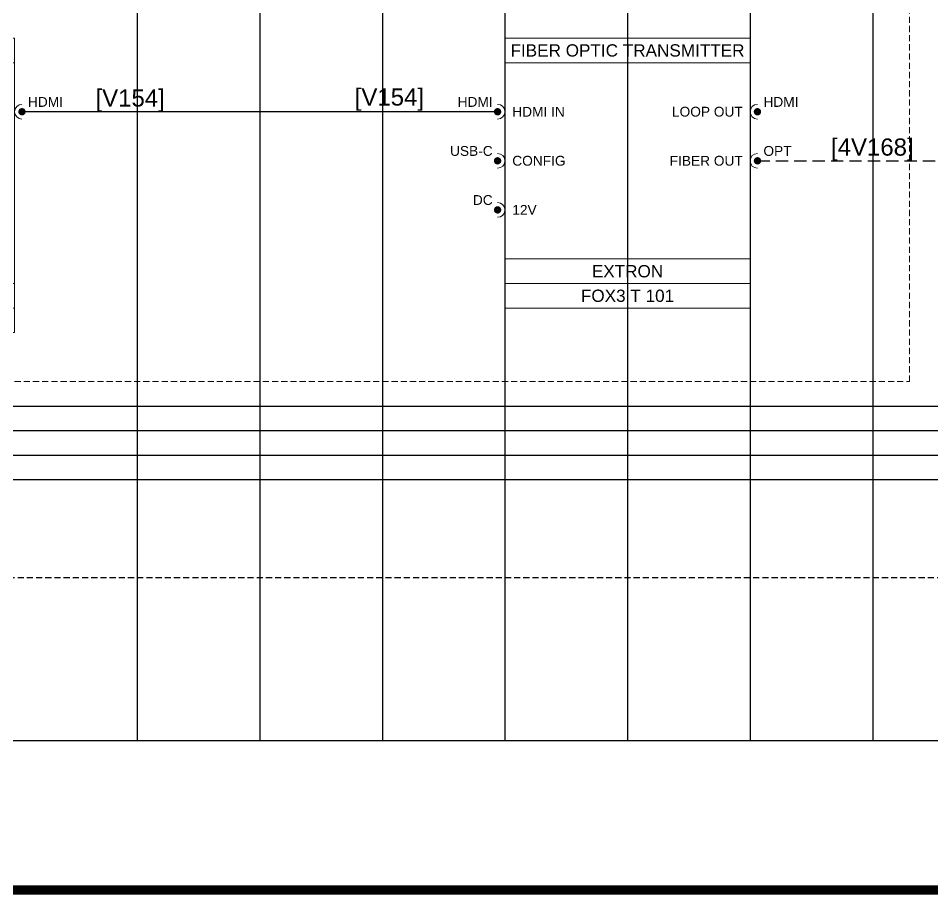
# Model space of a CAD drawing. Header units: millimetres. Extents: x -71336 to -35435, y -26189 to 22712.
# Drawn here: x -37516.3 to -37329.8, y -5943.5 to -5764.9 of the extents above; entities that cross this region are included whole.
import ezdxf
from ezdxf.enums import TextEntityAlignment as Align
from ezdxf.lldxf.tags import DXFTag

# ---------------------------------------------------------------- set-up
doc = ezdxf.new("R2010")
doc.units = ezdxf.units.MM
doc.linetypes.add('DASHED', pattern=[0.75, 0.5, -0.25])
doc.linetypes.add('DASHED2', pattern=[0.375, 0.25, -0.125])
for name, color, linetype in [('SC - Cat - Green - Data - DANTE', 84, 'DANTE'), ('SC - Fibre', 170, 'DASHED'), ('SC - HDMI', 192, 'Continuous'), ('SC - Text', 7, 'Continuous')]:
    doc.layers.add(name, color=color, linetype=linetype)
doc.layers.add('SC - Equipment', color=7, linetype='Continuous', lineweight=13)
doc.layers.add('SC - Titlesheet - Model', color=250, linetype='Continuous', plot=False)
doc.layers.add('SC - Xlines', color=252, linetype='Continuous', plot=False)
doc.styles.add('ARIAL', font='arial.ttf')
doc.styles.get("Standard").update_dxf_attribs({"font": 'arial.ttf', "height": 35})
tags = doc.linetypes.add('DANTE', pattern='A,3.745209,-0.071128,["DANTE",ARIAL,S=0.5,R=0,X=0,Y=-0.25],-2.454793,3.728871', length=10.000001).pattern_tags.tags
tags[6] = DXFTag(74, 10)

# ---------------------------------------------------------------- blocks, each defined once
blk = doc.blocks.new('*U189')
at = {"layer": 'SC - Titlesheet - Model', "color": 6, "ltscale": 5, "const_width": 1}
blk.add_lwpolyline([(-365.5, -287), (365.5, -287), (365.5, 287), (-365.5, 287)], close=True, dxfattribs=at)
at = {"layer": 'SC - Titlesheet - Model', "color": 5, "lineweight": 30, "ltscale": 5, "flags": 104}
blk.add_attdef('ADDITIONS', text='', height=5, dxfattribs=at).set_placement((-365.5, -312), align=Align.TOP_LEFT)
blk.add_attdef('CHANGES', text='', height=5, dxfattribs=at).set_placement((0, -312), align=Align.TOP_CENTER)
blk.add_attdef('OMISSIONS', text='', height=5, dxfattribs=at).set_placement((365.5, -312), align=Align.TOP_RIGHT)
blk = doc.blocks.new('BARCO C10 - SCHEMATIC')
at = {"layer": 'SC - Equipment'}
for p, q in [((-25, 0), (25, 0)), ((-25, -60), (-25, 0)), ((25, 0), (25, -60)), ((25, -5), (-25, -5)), ((25, -50), (-25, -50)), ((25, -50), (-25, -50)), ((25, -55), (-25, -55)), ((25, -55), (-25, -55)), ((25, -55), (-25, -55)), ((25, -60), (-25, -60))]:
    blk.add_line(p, q, dxfattribs=at)
at = {"layer": 'SC - Equipment', "const_width": 0.7}
for points in [[(-26.1, -15, 1), (-26.9, -15, 1)], [(26.1, -15, -1), (26.9, -15, -1)], [(-26.1, -20, 1), (-26.9, -20, 1)], [(-26.1, -30, 1), (-26.9, -30, 1)], [(-26.1, -40, 1), (-26.9, -40, 1)]]:
    blk.add_lwpolyline(points, format="xyb", close=True, dxfattribs=at)
at = {"layer": 'SC - Equipment'}
for centre, start, end in [((-26.5, -15), 270, 90), ((26.5, -15), 90, 270), ((-26.5, -20), 270, 90), ((-26.5, -30), 270, 90), ((-26.5, -40), 270, 90)]:
    blk.add_arc(centre, 1.5, start, end, dxfattribs=at)
at = {"ltscale": 5}
for tag, p in [('DESCRIPTION', (0, -2.5)), ('MAKE', (0, -52.5)), ('MODEL', (0, -57.5))]:
    blk.add_attdef(tag, text='', height=2.5, dxfattribs=at).set_placement(p, align=Align.MIDDLE_CENTER)
at = {"ltscale": 5, "flags": 1}
for tag, p in [('ROOM_TYPE', (45, -5)), ('LOCATION', (45, -10)), ('RACK_EQUIPMENT_(Y/N)', (45, -15)), ('IP_(Y/N)', (45, -30)), ('POE(WATT)', (45, -35)), ('AMP(@240V)', (45, -40)), ('WATT', (45, -45)), ('BTU/H', (45, -50)), ('WEIGHT(KG)', (45, -55)), ('TRANSFORMER_TAPS', (45, -60))]:
    blk.add_attdef(tag, p, '', height=2.5, dxfattribs=at)
blk.add_attdef('BRACKET', text='', height=2.5, dxfattribs=at).set_placement((0, -47.5), align=Align.MIDDLE_CENTER)
at = {"layer": 'SC - Equipment', "ltscale": 5, "char_height": 2}
for s, insert, width, attachment_point in [('USB-C', (-27.5, -13), 5.7736, 6), ('HDMI', (27.72, -13), 7.1748, 4), ('USB 2.0', (-23.5, -15), 23.5, 4), ('HDMI', (23.5, -15), 23.5, 6), ('USB-A', (-27.5, -18), 5.7736, 6), ('USB 2.0', (-23.5, -20), 23.5, 4), ('RJ45', (-27.5, -28), 5.7736, 6), ('LAN', (-23.5, -30), 23.5, 4), ('DC', (-27.5, -38), 5.7736, 6), ('POWER', (-23.5, -40), 23.5, 4)]:
    blk.add_mtext(s, dxfattribs=dict(at, insert=insert, width=width, attachment_point=attachment_point))
blk = doc.blocks.new('EXTRON FOX3 T 101 - SCHEMATIC')
at = {"layer": 'SC - Equipment'}
for p, q in [((-25, 0), (25, 0)), ((-25, -55), (-25, 0)), ((25, 0), (25, -55)), ((25, -5), (-25, -5)), ((25, -45), (-25, -45)), ((25, -45), (-25, -45)), ((25, -50), (-25, -50)), ((25, -50), (-25, -50)), ((25, -50), (-25, -50)), ((25, -55), (-25, -55))]:
    blk.add_line(p, q, dxfattribs=at)
at = {"layer": 'SC - Equipment', "const_width": 0.7}
for points in [[(-26.1, -15, 1), (-26.9, -15, 1)], [(26.1, -15, -1), (26.9, -15, -1)], [(-26.1, -25, 1), (-26.9, -25, 1)], [(26.1, -25, -1), (26.9, -25, -1)], [(-26.1, -35, 1), (-26.9, -35, 1)]]:
    blk.add_lwpolyline(points, format="xyb", close=True, dxfattribs=at)
at = {"layer": 'SC - Equipment'}
for centre, start, end in [((-26.5, -15), 270, 90), ((26.5, -15), 90, 270), ((-26.5, -25), 270, 90), ((26.5, -25), 90, 270), ((-26.5, -35), 270, 90)]:
    blk.add_arc(centre, 1.5, start, end, dxfattribs=at)
at = {"ltscale": 5}
for tag, p in [('DESCRIPTION', (0, -2.5)), ('MAKE', (0, -47.5)), ('MODEL', (0, -52.5))]:
    blk.add_attdef(tag, text='', height=2.5, dxfattribs=at).set_placement(p, align=Align.MIDDLE_CENTER)
at = {"ltscale": 5, "flags": 1}
for tag, p in [('ROOM_TYPE', (45, -5)), ('LOCATION', (45, -10)), ('RACK_EQUIPMENT_(Y/N)', (45, -15)), ('IP_(Y/N)', (45, -30)), ('POE(WATT)', (45, -35)), ('AMP(@240V)', (45, -40)), ('WATT', (45, -45)), ('BTU/H', (45, -50)), ('WEIGHT(KG)', (45, -55)), ('TRANSFORMER_TAPS', (45, -60))]:
    blk.add_attdef(tag, p, '', height=2.5, dxfattribs=at)
blk.add_attdef('BRACKET', text='', height=2.5, dxfattribs=at).set_placement((0, -42.5), align=Align.MIDDLE_CENTER)
at = {"layer": 'SC - Equipment', "ltscale": 5, "char_height": 2}
for s, insert, width, attachment_point in [('HDMI', (-27.5, -13), 5.7736, 6), ('HDMI', (27.72, -13), 7.1748, 4), ('HDMI IN', (-23.5, -15), 23.5, 4), ('LOOP OUT', (23.5, -15), 23.5, 6), ('USB-C', (-27.5, -23), 5.7736, 6), ('OPT', (27.72, -23), 7.1748, 4), ('CONFIG', (-23.5, -25), 23.5, 4), ('FIBER OUT', (23.5, -25), 23.5, 6), ('DC', (-27.5, -33), 5.7736, 6), ('12V', (-23.5, -35), 23.5, 4)]:
    blk.add_mtext(s, dxfattribs=dict(at, insert=insert, width=width, attachment_point=attachment_point))

msp = doc.modelspace()

# ---------------------------------------------------------------- linework, layer by layer
at = {"color": 31, "linetype": 'DASHED2', "ltscale": 5}
msp.add_line((-36692.06, -5878.968), (-37742.061, -5878.968), dxfattribs=at)
at = {"layer": 'SC - Cat - Green - Data - DANTE', "ltscale": 5}
for points in [[(-37772.06, -5853.942), (-37067.06, -5853.942), (-37067.06, -5663.441), (-37018.56, -5663.441)], [(-37772.06, -5843.942), (-37217.06, -5843.942), (-37217.06, -5663.441), (-37168.56, -5663.441)], [(-37772.06, -5858.942), (-37062.06, -5858.942), (-37062.06, -5768.429), (-37018.569, -5768.429)], [(-37772.06, -5848.942), (-37212.06, -5848.942), (-37212.06, -5768.441), (-37168.56, -5768.441)]]:
    msp.add_lwpolyline(points, dxfattribs=at)
at = {"layer": 'SC - Equipment', "color": 251, "linetype": 'DASHED2', "ltscale": 5, "true_color": 0x636466}
msp.add_lwpolyline([(-37334.559, -5653.968), (-37599.559, -5653.968), (-37599.56, -5838.968), (-37334.561, -5838.968)], close=True, dxfattribs=at)
at = {"layer": 'SC - Fibre', "ltscale": 5}
msp.add_lwpolyline([(-37365.56, -5793.968), (-37267.06, -5793.968), (-37267.06, -5823.968), (-36832.601, -5823.968)], dxfattribs=at)
at = {"layer": 'SC - HDMI', "ltscale": 5}
msp.add_lwpolyline([(-37418.56, -5783.968), (-37515.56, -5783.968)], dxfattribs=at)
at = {"layer": 'SC - Xlines', "ltscale": 5, "transparency": 33554687}
msp.add_lwpolyline([(-37892.06, -4973.25), (-36692.06, -4973.256), (-36692.06, -5912.153), (-37892.06, -5912.146)], close=True, dxfattribs=at)
at = {"layer": 'SC - Xlines', "ltscale": 5}
for points in [[(-37492.06, -4973.253), (-37492.06, -5912.151)], [(-37442.06, -4973.253), (-37442.06, -5912.151)], [(-37392.06, -4973.253), (-37392.06, -5912.151)], [(-37342.06, -4973.253), (-37342.06, -5912.151)]]:
    msp.add_lwpolyline(points, dxfattribs=at)
at = {"layer": 'SC - Xlines', "color": 250, "ltscale": 5}
for points in [[(-37467.06, -4973.255), (-37467.06, -5912.151)], [(-37417.06, -4973.255), (-37417.06, -5912.151)], [(-37367.06, -4973.255), (-37367.06, -5912.151)]]:
    msp.add_lwpolyline(points, dxfattribs=at)

# ---------------------------------------------------------------- block references
at = {"xscale": 1.915184678522737, "yscale": 1.915184678522737, "zscale": 1.915184678522737}
msp.add_blockref('*U189', (-37292.06, -5392.917), dxfattribs=at)
at = {"ltscale": 5}
for name, p, values in [('BARCO C10 - SCHEMATIC', (-37542.06, -5768.968), {'DESCRIPTION': 'WIRELESS CONFERENCING', 'MAKE': 'BARCO', 'MODEL': 'C10'}), ('EXTRON FOX3 T 101 - SCHEMATIC', (-37392.06, -5768.968), {'DESCRIPTION': 'FIBER OPTIC TRANSMITTER', 'MAKE': 'EXTRON', 'MODEL': 'FOX3 T 101'})]:
    msp.add_blockref(name, p, dxfattribs=at).add_auto_attribs(values)

# ---------------------------------------------------------------- texts
at = {"layer": 'SC - Text', "char_height": 3.5}
for s, insert, width, attachment_point in [('[V154]', (-37500.56, -5783.968), 15.57197, 7), ('[V154]', (-37433.56, -5783.768), 14.6761, 9), ('[4V168]', (-37350.56, -5793.968), 15.57197, 7)]:
    msp.add_mtext(s, dxfattribs=dict(at, insert=insert, width=width, attachment_point=attachment_point))

doc.saveas('drawing.dxf')
